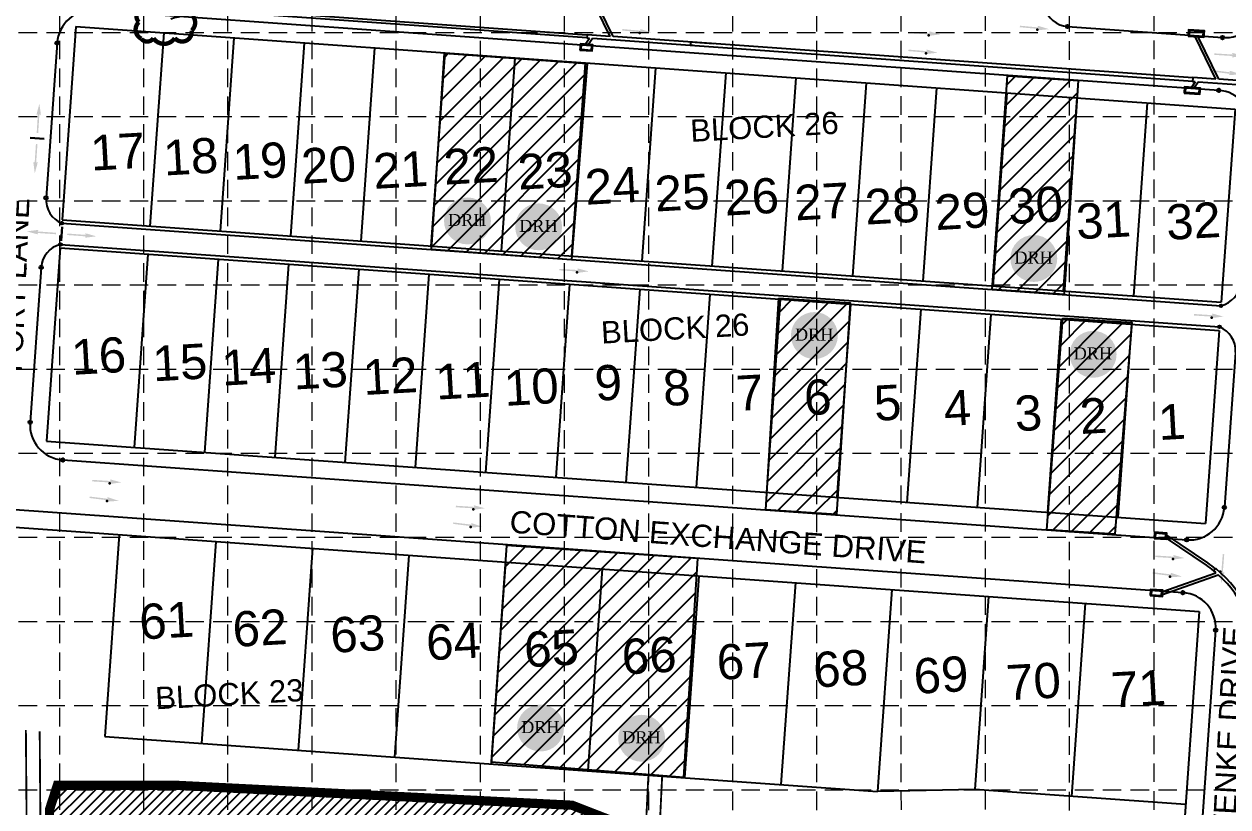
# Model space of a CAD drawing. Header units: feet. Extents: x 7707 to 9528, y 2602 to 5512.
# Drawn here: x 8553 to 9203, y 4048 to 4470 of the extents above; entities that cross this region are included whole.
import ezdxf
from ezdxf.enums import TextEntityAlignment as Align

# ---------------------------------------------------------------- set-up
doc = ezdxf.new("R2010")
doc.units = ezdxf.units.FT
doc.header["$LTSCALE"] = 0.4
doc.header["$MEASUREMENT"] = 0
doc.linetypes.add('HIDDEN', pattern=[0.375, 0.25, -0.125])
for name, color, linetype in [('1 LOT NUMBER', 7, 'Continuous'), ('BASE', 7, 'Continuous'), ('ECB', 84, 'Continuous'), ('grid', 254, 'HIDDEN'), ('LEGEND', 7, 'Continuous'), ('LOT NUM', 7, 'Continuous'), ('LOTLINE', 7, 'Continuous'), ('PAVING', 7, 'Continuous'), ('ROW', 7, 'Continuous'), ('SODDED LOT', 2, 'Continuous'), ('STORM', 7, 'Continuous'), ('STORM INLET', 7, 'Continuous')]:
    doc.layers.add(name, color=color, linetype=linetype)
doc.styles.add('DRHorton', font='dutcheb.ttf')
doc.styles.get("Standard").update_dxf_attribs({"font": 'ARIAL.TTF'})

# ---------------------------------------------------------------- blocks, each defined once
blk = doc.blocks.new('DRHorton')
h = blk.add_hatch(color=1)
h.paths.add_polyline_path([(78.7, 25.78, 1), (40.43, 25.78, 1)])
h.paths.add_polyline_path([(42.33, 17.91), (76.5, 17.91), (76.5, 34.87), (42.33, 34.87)], flags=24)
at = {"layer": 'BASE', "color": 176, "style": 'DRHorton'}
blk.add_text('DRH', height=9.814, dxfattribs=at).set_placement((59.39, 21.64), align=Align.CENTER)

msp = doc.modelspace()

# ---------------------------------------------------------------- hatches: boundary and pattern name
at = {"layer": 'ECB'}
h = msp.add_hatch(dxfattribs=at)
h.set_pattern_fill('ANSI31', color=5, scale=30, style=0)
h.paths.add_polyline_path([(8887.55, 4027.88), (8876.43, 4038.23), (8848.81, 4048.96), (8635.5, 4059.7), (8571.05, 4059.7), (8566.83, 4046.66), (8566.83, 4024.64), (8569.24, 4010.08), (8608.56, 4012.89), (8634.35, 4014.09), (8785.47, 4010.48), (8872.97, 4010.48), (8881.41, 4017.3)])
at = {"layer": 'PAVING', "linetype": 'Continuous', "lineweight": 30}
h = msp.add_hatch(color=256, dxfattribs=at)
edge = h.paths.add_edge_path()
edge.add_line((9099.96, 4469.23), (9100.43, 4468.61))
edge.add_line((9100.43, 4468.61), (9090.42, 4469.55))
edge.add_line((9090.42, 4469.55), (9090.34, 4468.74))
edge.add_line((9090.34, 4468.74), (9100.35, 4467.79))
edge.add_line((9100.35, 4467.79), (9099.8, 4467.37))
edge.add_line((9099.8, 4467.37), (9099.8, 4467.37))
edge.add_ellipse((9100.3, 4467.28), major_axis=(-0.53, 0.05), ratio=0.285714, start_angle=342.81733, end_angle=484.72693)
edge.add_line((9100.59, 4467.12), (9100.59, 4467.12))
edge.add_line((9100.59, 4467.12), (9106.11, 4467.69))
edge.add_line((9106.11, 4467.69), (9100.8, 4469.31))
edge.add_line((9100.8, 4469.31), (9100.8, 4469.31))
edge.add_ellipse((9100.48, 4469.22), major_axis=(-0.53, 0.05), ratio=0.285714, start_angle=234.16847, end_angle=374.49672)
edge.add_line((9099.96, 4469.23), (9099.96, 4469.23))
edge.add_line((9099.96, 4469.23), (9099.96, 4469.23))
h = msp.add_hatch(color=256, dxfattribs=at)
edge = h.paths.add_edge_path()
edge.add_line((8885.42, 4467.45), (8885.88, 4466.83))
edge.add_line((8885.88, 4466.83), (8875.87, 4467.75))
edge.add_line((8875.87, 4467.75), (8875.8, 4466.94))
edge.add_line((8875.8, 4466.94), (8885.81, 4466.02))
edge.add_line((8885.81, 4466.02), (8885.26, 4465.59))
edge.add_line((8885.26, 4465.59), (8885.26, 4465.59))
edge.add_ellipse((8885.76, 4465.5), major_axis=(-0.53, 0.049), ratio=0.285714, start_angle=342.81733, end_angle=484.72693)
edge.add_line((8886.05, 4465.35), (8886.05, 4465.35))
edge.add_line((8886.05, 4465.35), (8891.57, 4465.92))
edge.add_line((8891.57, 4465.92), (8886.25, 4467.54))
edge.add_line((8886.25, 4467.54), (8886.25, 4467.54))
edge.add_ellipse((8885.93, 4467.44), major_axis=(-0.53, 0.049), ratio=0.285714, start_angle=234.16847, end_angle=374.49672)
edge.add_line((8885.42, 4467.45), (8885.42, 4467.45))
edge.add_line((8885.42, 4467.45), (8885.42, 4467.45))
h = msp.add_hatch(color=256, dxfattribs=at)
edge = h.paths.add_edge_path()
edge.add_line((9041.33, 4466.23), (9041.82, 4465.62))
edge.add_line((9041.82, 4465.62), (9031.78, 4466.25))
edge.add_line((9031.78, 4466.25), (9031.73, 4465.44))
edge.add_line((9031.73, 4465.44), (9041.77, 4464.81))
edge.add_line((9041.77, 4464.81), (9041.23, 4464.37))
edge.add_line((9041.23, 4464.37), (9041.23, 4464.37))
edge.add_ellipse((9041.73, 4464.29), major_axis=(-0.531, 0.033), ratio=0.285714, start_angle=342.81733, end_angle=484.72693)
edge.add_line((9042.03, 4464.15), (9042.03, 4464.15))
edge.add_line((9042.03, 4464.15), (9047.53, 4464.88))
edge.add_line((9047.53, 4464.88), (9042.17, 4466.34))
edge.add_line((9042.17, 4466.34), (9042.17, 4466.34))
edge.add_ellipse((9041.85, 4466.24), major_axis=(-0.531, 0.033), ratio=0.285714, start_angle=234.16847, end_angle=374.49672)
edge.add_line((9041.33, 4466.23), (9041.33, 4466.23))
edge.add_line((9041.33, 4466.23), (9041.33, 4466.23))
h = msp.add_hatch(color=256, dxfattribs=at)
edge = h.paths.add_edge_path()
edge.add_line((9039.87, 4456.43), (9040.34, 4455.81))
edge.add_line((9040.34, 4455.81), (9030.32, 4456.66))
edge.add_line((9030.32, 4456.66), (9030.25, 4455.85))
edge.add_line((9030.25, 4455.85), (9040.27, 4455))
edge.add_line((9040.27, 4455), (9039.72, 4454.57))
edge.add_line((9039.72, 4454.57), (9039.72, 4454.57))
edge.add_ellipse((9040.22, 4454.48), major_axis=(-0.53, 0.045), ratio=0.285714, start_angle=342.81733, end_angle=484.72693)
edge.add_line((9040.51, 4454.33), (9040.51, 4454.33))
edge.add_line((9040.51, 4454.33), (9046.03, 4454.94))
edge.add_line((9046.03, 4454.94), (9040.7, 4456.52))
edge.add_line((9040.7, 4456.52), (9040.7, 4456.52))
edge.add_ellipse((9040.38, 4456.42), major_axis=(-0.53, 0.045), ratio=0.285714, start_angle=234.16847, end_angle=374.49672)
edge.add_line((9039.87, 4456.43), (9039.87, 4456.43))
edge.add_line((9039.87, 4456.43), (9039.87, 4456.43))
h = msp.add_hatch(color=256, dxfattribs=at)
edge = h.paths.add_edge_path()
edge.add_line((9204.82, 4454.6), (9205.3, 4453.99))
edge.add_line((9205.3, 4453.99), (9195.27, 4454.62))
edge.add_line((9195.27, 4454.62), (9195.22, 4453.81))
edge.add_line((9195.22, 4453.81), (9205.25, 4453.18))
edge.add_line((9205.25, 4453.18), (9204.71, 4452.74))
edge.add_line((9204.71, 4452.74), (9204.71, 4452.73))
edge.add_ellipse((9205.22, 4452.66), major_axis=(-0.531, 0.033), ratio=0.285714, start_angle=342.81733, end_angle=484.72693)
edge.add_line((9205.51, 4452.51), (9205.51, 4452.51))
edge.add_line((9205.51, 4452.51), (9211.01, 4453.25))
edge.add_line((9211.01, 4453.25), (9205.65, 4454.71))
edge.add_line((9205.65, 4454.71), (9205.65, 4454.71))
edge.add_ellipse((9205.33, 4454.61), major_axis=(-0.531, 0.033), ratio=0.285714, start_angle=234.16847, end_angle=374.49672)
edge.add_line((9204.82, 4454.6), (9204.82, 4454.6))
edge.add_line((9204.82, 4454.6), (9204.82, 4454.6))
h = msp.add_hatch(color=256, dxfattribs=at)
edge = h.paths.add_edge_path()
edge.add_line((9203.41, 4445.03), (9203.86, 4444.4))
edge.add_line((9203.86, 4444.4), (9193.88, 4445.63))
edge.add_line((9193.88, 4445.63), (9193.78, 4444.82))
edge.add_line((9193.78, 4444.82), (9203.76, 4443.58))
edge.add_line((9203.76, 4443.58), (9203.2, 4443.18))
edge.add_line((9203.2, 4443.18), (9203.19, 4443.17))
edge.add_ellipse((9203.69, 4443.07), major_axis=(-0.528, 0.065), ratio=0.285714, start_angle=342.81733, end_angle=484.72693)
edge.add_line((9203.98, 4442.91), (9203.98, 4442.91))
edge.add_line((9203.98, 4442.91), (9209.51, 4443.31))
edge.add_line((9209.51, 4443.31), (9204.25, 4445.09))
edge.add_line((9204.25, 4445.09), (9204.25, 4445.09))
edge.add_ellipse((9203.93, 4445.01), major_axis=(-0.528, 0.065), ratio=0.285714, start_angle=234.16847, end_angle=374.49672)
edge.add_line((9203.41, 4445.03), (9203.41, 4445.03))
edge.add_line((9203.41, 4445.03), (9203.41, 4445.03))
h = msp.add_hatch(color=256, dxfattribs=at)
edge = h.paths.add_edge_path()
edge.add_line((8560.04, 4421.31), (8560.54, 4421.79))
edge.add_line((8560.54, 4421.79), (8559.9, 4411.75))
edge.add_line((8559.9, 4411.75), (8560.71, 4411.7))
edge.add_line((8560.71, 4411.7), (8561.36, 4421.73))
edge.add_line((8561.36, 4421.73), (8561.9, 4421.17))
edge.add_line((8561.9, 4421.17), (8561.9, 4421.17))
edge.add_ellipse((8561.97, 4421.68), major_axis=(-0.034, -0.531), ratio=0.285714, start_angle=345.50328, end_angle=485.83153)
edge.add_line((8562.12, 4421.99), (8562.11, 4421.99))
edge.add_line((8562.11, 4421.99), (8561.35, 4427.49))
edge.add_line((8561.35, 4427.49), (8559.92, 4422.12))
edge.add_line((8559.92, 4422.12), (8559.92, 4422.13))
edge.add_ellipse((8560.03, 4421.81), major_axis=(-0.034, -0.531), ratio=0.285714, start_angle=235.27307, end_angle=377.18267)
edge.add_line((8560.04, 4421.3), (8560.04, 4421.31))
edge.add_line((8560.04, 4421.31), (8560.04, 4421.31))
edge.add_line((8560.04, 4421.31), (8560.04, 4421.31))
h = msp.add_hatch(color=256, dxfattribs=at)
edge = h.paths.add_edge_path()
edge.add_line((8558.38, 4396.2), (8558.82, 4395.65))
edge.add_line((8558.82, 4395.65), (8559.49, 4405.69))
edge.add_line((8559.49, 4405.69), (8560.31, 4405.63))
edge.add_line((8560.31, 4405.63), (8559.63, 4395.6))
edge.add_line((8559.63, 4395.6), (8560.24, 4396.08))
edge.add_line((8560.24, 4396.08), (8560.24, 4396.08))
edge.add_ellipse((8560.25, 4395.57), major_axis=(0.036, 0.531), ratio=0.285714, start_angle=-125.83153, end_angle=14.49672, ccw=False)
edge.add_line((8560.35, 4395.25), (8560.35, 4395.25))
edge.add_line((8560.35, 4395.25), (8558.86, 4389.89))
edge.add_line((8558.86, 4389.89), (8558.15, 4395.4))
edge.add_line((8558.15, 4395.4), (8558.15, 4395.4))
edge.add_ellipse((8558.3, 4395.69), major_axis=(0.036, 0.531), ratio=0.285714, start_angle=-17.18267, end_angle=124.72693, ccw=False)
edge.add_line((8558.38, 4396.2), (8558.38, 4396.2))
edge.add_line((8558.38, 4396.2), (8558.38, 4396.2))
edge.add_line((8558.38, 4396.2), (8558.38, 4396.2))
h = msp.add_hatch(color=256, dxfattribs=at)
edge = h.paths.add_edge_path()
edge.add_line((8560.71, 4357.22), (8560.23, 4357.73))
edge.add_line((8560.23, 4357.73), (8570.26, 4357.03))
edge.add_line((8570.26, 4357.03), (8570.32, 4357.85))
edge.add_line((8570.32, 4357.85), (8560.29, 4358.54))
edge.add_line((8560.29, 4358.54), (8560.85, 4359.08))
edge.add_line((8560.85, 4359.08), (8560.85, 4359.08))
edge.add_ellipse((8560.34, 4359.16), major_axis=(0.531, -0.037), ratio=0.285714, start_angle=345.50328, end_angle=485.83153)
edge.add_line((8560.03, 4359.3), (8560.03, 4359.3))
edge.add_line((8560.03, 4359.3), (8554.53, 4358.56))
edge.add_line((8554.53, 4358.56), (8559.89, 4357.1))
edge.add_line((8559.89, 4357.1), (8559.89, 4357.1))
edge.add_ellipse((8560.2, 4357.21), major_axis=(0.531, -0.037), ratio=0.285714, start_angle=235.27307, end_angle=377.18267)
edge.add_line((8560.71, 4357.22), (8560.71, 4357.22))
edge.add_line((8560.71, 4357.22), (8560.71, 4357.22))
edge.add_line((8560.71, 4357.22), (8560.71, 4357.22))
h = msp.add_hatch(color=256, dxfattribs=at)
edge = h.paths.add_edge_path()
edge.add_line((8585.81, 4355.44), (8586.35, 4355.88))
edge.add_line((8586.35, 4355.88), (8576.32, 4356.61))
edge.add_line((8576.32, 4356.61), (8576.38, 4357.42))
edge.add_line((8576.38, 4357.42), (8586.41, 4356.7))
edge.add_line((8586.41, 4356.7), (8585.93, 4357.31))
edge.add_line((8585.93, 4357.31), (8585.93, 4357.31))
edge.add_ellipse((8586.45, 4357.31), major_axis=(-0.531, 0.038), ratio=0.285714, start_angle=-125.83153, end_angle=14.49672, ccw=False)
edge.add_line((8586.77, 4357.41), (8586.77, 4357.41))
edge.add_line((8586.77, 4357.41), (8592.11, 4355.9))
edge.add_line((8592.11, 4355.9), (8586.6, 4355.22))
edge.add_line((8586.6, 4355.22), (8586.6, 4355.22))
edge.add_ellipse((8586.31, 4355.36), major_axis=(-0.531, 0.038), ratio=0.285714, start_angle=-17.18267, end_angle=124.72693, ccw=False)
edge.add_line((8585.81, 4355.45), (8585.81, 4355.44))
edge.add_line((8585.81, 4355.44), (8585.81, 4355.44))
edge.add_line((8585.81, 4355.44), (8585.81, 4355.44))
h = msp.add_hatch(color=256, dxfattribs=at)
edge = h.paths.add_edge_path()
edge.add_line((8851.54, 4338.34), (8852.02, 4337.73))
edge.add_line((8852.02, 4337.73), (8841.99, 4338.35))
edge.add_line((8841.99, 4338.35), (8841.94, 4337.54))
edge.add_line((8841.94, 4337.54), (8851.97, 4336.92))
edge.add_line((8851.97, 4336.92), (8851.43, 4336.47))
edge.add_line((8851.43, 4336.47), (8851.43, 4336.47))
edge.add_ellipse((8851.94, 4336.4), major_axis=(-0.531, 0.033), ratio=0.285714, start_angle=342.81733, end_angle=484.72693)
edge.add_line((8852.23, 4336.25), (8852.23, 4336.25))
edge.add_line((8852.23, 4336.25), (8857.73, 4336.99))
edge.add_line((8857.73, 4336.99), (8852.37, 4338.45))
edge.add_line((8852.37, 4338.45), (8852.37, 4338.45))
edge.add_ellipse((8852.05, 4338.34), major_axis=(-0.531, 0.033), ratio=0.285714, start_angle=234.16847, end_angle=374.49672)
edge.add_line((8851.54, 4338.34), (8851.54, 4338.34))
edge.add_line((8851.54, 4338.34), (8851.54, 4338.34))
h = msp.add_hatch(color=256, dxfattribs=at)
edge = h.paths.add_edge_path()
edge.add_line((9193.98, 4313.98), (9194.46, 4313.37))
edge.add_line((9194.46, 4313.37), (9184.43, 4313.99))
edge.add_line((9184.43, 4313.99), (9184.38, 4313.18))
edge.add_line((9184.38, 4313.18), (9194.41, 4312.55))
edge.add_line((9194.41, 4312.55), (9193.87, 4312.11))
edge.add_line((9193.87, 4312.11), (9193.87, 4312.11))
edge.add_ellipse((9194.38, 4312.03), major_axis=(-0.531, 0.033), ratio=0.285714, start_angle=342.81733, end_angle=484.72693)
edge.add_line((9194.67, 4311.89), (9194.67, 4311.89))
edge.add_line((9194.67, 4311.89), (9200.17, 4312.63))
edge.add_line((9200.17, 4312.63), (9194.81, 4314.09))
edge.add_line((9194.81, 4314.09), (9194.81, 4314.09))
edge.add_ellipse((9194.49, 4313.98), major_axis=(-0.531, 0.033), ratio=0.285714, start_angle=234.16847, end_angle=374.49672)
edge.add_line((9193.98, 4313.98), (9193.98, 4313.98))
edge.add_line((9193.98, 4313.98), (9193.98, 4313.98))
h = msp.add_hatch(color=256, dxfattribs=at)
edge = h.paths.add_edge_path()
edge.add_line((8599.41, 4224.49), (8599.89, 4223.88))
edge.add_line((8599.89, 4223.88), (8589.86, 4224.51))
edge.add_line((8589.86, 4224.51), (8589.81, 4223.7))
edge.add_line((8589.81, 4223.7), (8599.84, 4223.07))
edge.add_line((8599.84, 4223.07), (8599.31, 4222.63))
edge.add_line((8599.31, 4222.63), (8599.3, 4222.63))
edge.add_ellipse((8599.81, 4222.55), major_axis=(-0.531, 0.033), ratio=0.285714, start_angle=342.81733, end_angle=484.72693)
edge.add_line((8600.1, 4222.41), (8600.1, 4222.41))
edge.add_line((8600.1, 4222.41), (8605.61, 4223.14))
edge.add_line((8605.61, 4223.14), (8600.24, 4224.6))
edge.add_line((8600.24, 4224.6), (8600.25, 4224.6))
edge.add_ellipse((8599.93, 4224.5), major_axis=(-0.531, 0.033), ratio=0.285714, start_angle=234.16847, end_angle=374.49672)
edge.add_line((8599.41, 4224.49), (8599.41, 4224.49))
edge.add_line((8599.41, 4224.49), (8599.41, 4224.49))
h = msp.add_hatch(color=256, dxfattribs=at)
edge = h.paths.add_edge_path()
edge.add_line((8598.01, 4214.92), (8598.45, 4214.29))
edge.add_line((8598.45, 4214.29), (8588.47, 4215.52))
edge.add_line((8588.47, 4215.52), (8588.38, 4214.71))
edge.add_line((8588.38, 4214.71), (8598.35, 4213.48))
edge.add_line((8598.35, 4213.48), (8597.79, 4213.07))
edge.add_line((8597.79, 4213.07), (8597.79, 4213.07))
edge.add_ellipse((8598.29, 4212.96), major_axis=(-0.528, 0.065), ratio=0.285714, start_angle=342.81733, end_angle=484.72693)
edge.add_line((8598.57, 4212.8), (8598.57, 4212.8))
edge.add_line((8598.57, 4212.8), (8604.11, 4213.2))
edge.add_line((8604.11, 4213.2), (8598.84, 4214.98))
edge.add_line((8598.84, 4214.98), (8598.85, 4214.98))
edge.add_ellipse((8598.52, 4214.9), major_axis=(-0.528, 0.065), ratio=0.285714, start_angle=234.16847, end_angle=374.49672)
edge.add_line((8598.01, 4214.92), (8598.01, 4214.92))
edge.add_line((8598.01, 4214.92), (8598.01, 4214.92))
h = msp.add_hatch(color=256, dxfattribs=at)
edge = h.paths.add_edge_path()
edge.add_line((8795.63, 4210.53), (8796.12, 4209.92))
edge.add_line((8796.12, 4209.92), (8786.08, 4210.55))
edge.add_line((8786.08, 4210.55), (8786.03, 4209.74))
edge.add_line((8786.03, 4209.74), (8796.06, 4209.11))
edge.add_line((8796.06, 4209.11), (8795.53, 4208.67))
edge.add_line((8795.53, 4208.67), (8795.53, 4208.67))
edge.add_ellipse((8796.03, 4208.59), major_axis=(-0.531, 0.033), ratio=0.285714, start_angle=342.81733, end_angle=484.72693)
edge.add_line((8796.32, 4208.45), (8796.32, 4208.45))
edge.add_line((8796.32, 4208.45), (8801.83, 4209.18))
edge.add_line((8801.83, 4209.18), (8796.46, 4210.64))
edge.add_line((8796.46, 4210.64), (8796.47, 4210.64))
edge.add_ellipse((8796.15, 4210.54), major_axis=(-0.531, 0.033), ratio=0.285714, start_angle=234.16847, end_angle=374.49672)
edge.add_line((8795.63, 4210.53), (8795.63, 4210.53))
edge.add_line((8795.63, 4210.53), (8795.63, 4210.53))
h = msp.add_hatch(color=256, dxfattribs=at)
edge = h.paths.add_edge_path()
edge.add_line((8794.23, 4200.96), (8794.67, 4200.33))
edge.add_line((8794.67, 4200.33), (8784.69, 4201.56))
edge.add_line((8784.69, 4201.56), (8784.6, 4200.75))
edge.add_line((8784.6, 4200.75), (8794.57, 4199.52))
edge.add_line((8794.57, 4199.52), (8794.01, 4199.11))
edge.add_line((8794.01, 4199.11), (8794.01, 4199.11))
edge.add_ellipse((8794.51, 4199), major_axis=(-0.528, 0.065), ratio=0.285714, start_angle=342.81733, end_angle=484.72693)
edge.add_line((8794.79, 4198.84), (8794.79, 4198.84))
edge.add_line((8794.79, 4198.84), (8800.33, 4199.24))
edge.add_line((8800.33, 4199.24), (8795.06, 4201.02))
edge.add_line((8795.06, 4201.02), (8795.07, 4201.02))
edge.add_ellipse((8794.74, 4200.94), major_axis=(-0.528, 0.065), ratio=0.285714, start_angle=234.16847, end_angle=374.49672)
edge.add_line((8794.23, 4200.96), (8794.23, 4200.96))
edge.add_line((8794.23, 4200.96), (8794.23, 4200.96))
h = msp.add_hatch(color=256, dxfattribs=at)
edge = h.paths.add_edge_path()
edge.add_line((9173.07, 4183.68), (9173.56, 4183.07))
edge.add_line((9173.56, 4183.07), (9163.52, 4183.7))
edge.add_line((9163.52, 4183.7), (9163.48, 4182.88))
edge.add_line((9163.48, 4182.88), (9173.51, 4182.26))
edge.add_line((9173.51, 4182.26), (9172.97, 4181.81))
edge.add_line((9172.97, 4181.81), (9172.97, 4181.81))
edge.add_ellipse((9173.47, 4181.74), major_axis=(-0.531, 0.033), ratio=0.285714, start_angle=342.81733, end_angle=484.72693)
edge.add_line((9173.77, 4181.59), (9173.77, 4181.59))
edge.add_line((9173.77, 4181.59), (9179.27, 4182.33))
edge.add_line((9179.27, 4182.33), (9173.91, 4183.79))
edge.add_line((9173.91, 4183.79), (9173.91, 4183.79))
edge.add_ellipse((9173.59, 4183.69), major_axis=(-0.531, 0.033), ratio=0.285714, start_angle=234.16847, end_angle=374.49672)
edge.add_line((9173.07, 4183.68), (9173.07, 4183.68))
edge.add_line((9173.07, 4183.68), (9173.07, 4183.68))
h = msp.add_hatch(color=256, dxfattribs=at)
edge = h.paths.add_edge_path()
edge.add_line((9200.49, 4174.85), (9199.87, 4174.37))
edge.add_line((9199.87, 4174.37), (9200.67, 4184.4))
edge.add_line((9200.67, 4184.4), (9199.85, 4184.46))
edge.add_line((9199.85, 4184.46), (9199.06, 4174.44))
edge.add_line((9199.06, 4174.44), (9198.63, 4174.98))
edge.add_line((9198.63, 4174.98), (9198.62, 4174.98))
edge.add_ellipse((9198.54, 4174.48), major_axis=(0.042, 0.53), ratio=0.285714, start_angle=342.81733, end_angle=484.72693)
edge.add_line((9198.39, 4174.19), (9198.39, 4174.19))
edge.add_line((9198.39, 4174.19), (9199.04, 4168.68))
edge.add_line((9199.04, 4168.68), (9200.58, 4174.01))
edge.add_line((9200.58, 4174.01), (9200.58, 4174.01))
edge.add_ellipse((9200.49, 4174.33), major_axis=(0.042, 0.53), ratio=0.285714, start_angle=234.16847, end_angle=374.49672)
edge.add_line((9200.49, 4174.85), (9200.49, 4174.85))
edge.add_line((9200.49, 4174.85), (9200.49, 4174.85))
h = msp.add_hatch(color=256, dxfattribs=at)
edge = h.paths.add_edge_path()
edge.add_line((9171.67, 4174.11), (9172.12, 4173.47))
edge.add_line((9172.12, 4173.47), (9162.14, 4174.71))
edge.add_line((9162.14, 4174.71), (9162.04, 4173.9))
edge.add_line((9162.04, 4173.9), (9172.02, 4172.66))
edge.add_line((9172.02, 4172.66), (9171.45, 4172.25))
edge.add_line((9171.45, 4172.25), (9171.45, 4172.25))
edge.add_ellipse((9171.95, 4172.15), major_axis=(-0.528, 0.065), ratio=0.285714, start_angle=342.81733, end_angle=484.72693)
edge.add_line((9172.24, 4171.98), (9172.23, 4171.98))
edge.add_line((9172.23, 4171.98), (9177.77, 4172.39))
edge.add_line((9177.77, 4172.39), (9172.51, 4174.17))
edge.add_line((9172.51, 4174.17), (9172.51, 4174.17))
edge.add_ellipse((9172.19, 4174.08), major_axis=(-0.528, 0.065), ratio=0.285714, start_angle=234.16847, end_angle=374.49672)
edge.add_line((9171.67, 4174.11), (9171.67, 4174.11))
edge.add_line((9171.67, 4174.11), (9171.67, 4174.11))
at = {"layer": 'SODDED LOT'}
h = msp.add_hatch(dxfattribs=at)
h.set_pattern_fill('ANSI31', color=256, scale=60, style=0)
edge = h.paths.add_edge_path()
edge.add_line((8511.59, 3563.26), (8499.51, 3556.67))
edge.add_line((8499.51, 3556.67), (8500.06, 3482.04))
edge.add_arc((8452.01, 3481.69), 48.05, -77.10957, 0.42145, ccw=False)
edge.add_line((8462.73, 3434.85), (8543.98, 3437.04))
edge.add_line((8543.98, 3437.04), (8557.16, 3438.14))
edge.add_line((8557.16, 3438.14), (8553.86, 3544.05))
edge.add_line((8553.86, 3544.05), (8547.27, 3558.87))
edge.add_line((8547.27, 3558.87), (8536.84, 3563.81))
edge.add_line((8536.84, 3563.81), (8511.59, 3563.26))
h.paths.add_polyline_path([(8440.77, 3561.61), (8445.71, 3447.47), (8457.24, 3448.56), (8471.51, 3456.25), (8486.34, 3474.36), (8486.89, 3510.58), (8486.34, 3554.48), (8479.75, 3561.61), (8462.18, 3561.61)])
h.paths.add_polyline_path([(8365.56, 3558.87), (8369.95, 3445.27), (8407.28, 3448.56), (8403.44, 3558.32)])
h.paths.add_polyline_path([(8253.02, 3554.48), (8255.22, 3440.33), (8330.43, 3443.63), (8326.03, 3557.77)])
h.paths.add_polyline_path([(8137.19, 3551.18), (8212.4, 3553.93), (8214.04, 3439.24), (8141.58, 3437.04)])
h.paths.add_polyline_path([(7991.16, 3556.67), (7980.18, 3545.15), (7980.18, 3467.22), (7992.26, 3447.47), (8007.63, 3435.39), (8035.08, 3433.2), (8102.6, 3435.39), (8100.4, 3549.54), (8057.04, 3548.44), (8021.9, 3551.73)])
h.paths.add_polyline_path([(8117.09, 3695.27), (8076.6, 3693.6), (8040.54, 3695.27), (8002.82, 3700.26), (7966.77, 3711.9), (7935.71, 3722.44), (7906.31, 3736.85), (7894.1, 3734.63), (7872.47, 3686.4), (7859.71, 3642.59), (7855.83, 3620.41), (7857.5, 3611.54), (7864.71, 3604.33), (7881.35, 3599.34), (8032.22, 3581.6), (8063.84, 3579.94), (8119.31, 3581.05)])
h.paths.add_polyline_path([(8381.66, 3717.54), (8306.56, 3714.74), (8284.7, 3712.5), (8262.85, 3704.66), (8238.19, 3697.37), (8231.46, 3698.49), (8233.7, 3584.21), (8385.58, 3589.25)])
h.paths.add_polyline_path([(8457.88, 3706.9), (8497.11, 3708.02), (8499.35, 3592.05), (8461.24, 3591.49)])
edge = h.paths.add_edge_path()
edge.add_line((8822.81, 3572.72), (8675.01, 3568.19))
edge.add_line((8675.01, 3568.19), (8664.25, 3560.26))
edge.add_line((8664.25, 3560.26), (8666.52, 3490.07))
edge.add_arc((8704.24, 3491.29), 37.74, 181.84833, 288.71432)
edge.add_line((8716.35, 3455.54), (8824.5, 3459.51))
edge.add_line((8824.5, 3459.51), (8822.81, 3572.72))
h.paths.add_polyline_path([(8643.77, 3712.11), (8757.98, 3715.37), (8760.43, 3601.2), (8647.85, 3597.94)])
h.paths.add_polyline_path([(8911.36, 3721.08), (9023.13, 3721.9), (9030.47, 3610.99), (8913.81, 3605.28)])
h.paths.add_polyline_path([(9045.16, 3997.54), (9096.55, 4005.7), (9109.61, 3897.23), (9058.21, 3886.63)])
h.paths.add_polyline_path([(8295.91, 4788.16), (8286.08, 4739.04), (8183.18, 4747.71), (8181.45, 4785.85), (8182.6, 4797.41)])
h.paths.add_polyline_path([(8909.11, 4064.13), (8916.7, 4182.07), (8813.32, 4189.08), (8805.14, 4072.31)])
h.paths.add_polyline_path([(9113.56, 4311.82), (9150.81, 4309.33), (9141.71, 4195.14), (9104.87, 4197.63)])
h.paths.add_polyline_path([(8960.42, 4322.57), (8998.91, 4320.09), (8991.46, 4205.9), (8953.39, 4208.38)])
h.paths.add_polyline_path([(8779.95, 4454.8), (8856.88, 4449.17), (8848.43, 4343.2), (8772.91, 4348.83)])
h.paths.add_polyline_path([(9083.68, 4442.56), (9121.9, 4439.9), (9114.26, 4324.61), (9075.37, 4327.27)])
h.paths.add_polyline_path([(8960.02, 4655.59), (8846.29, 4664.29), (8837.86, 4560.36), (8952.61, 4551.33)])
h.paths.add_polyline_path([(9105.68, 4641.39), (8991.09, 4670.52), (8985.16, 4604.85), (9099.26, 4594.97), (9101.73, 4630.52)])
h.paths.add_polyline_path([(8767.15, 4885.33), (8781.98, 4913.5), (8800.52, 4929.07), (8818.32, 4957.24), (8906.58, 4904.6), (8885.07, 4872.72), (8868.02, 4837.88), (8856.89, 4805.26), (8750.09, 4844.55)])
h.paths.add_polyline_path([(8093.95, 4378.38), (8129.7, 4350.01), (8197.52, 4443.59), (8171.35, 4466.43)])
h.paths.add_polyline_path([(7911.82, 4363.19), (8000.02, 4434.8), (8034.36, 4395.45), (8071.65, 4360.24), (7994.4, 4270.58), (7947.34, 4315.85)])
h.paths.add_polyline_path([(8029, 4444.44), (8118.82, 4516.82), (8094.45, 4553.71), (8081.91, 4555.8), (7999.75, 4508.47), (7996.97, 4490.37)])
h.paths.add_polyline_path([(8300.44, 4842.92), (8186.6, 4850.53), (8182.79, 4798.3), (8296.98, 4791.03)])
h.paths.add_polyline_path([(8201.65, 5015.05), (8316.59, 4996.9), (8302.44, 4895.45), (8190.1, 4904.95)])
h.paths.add_polyline_path([(8154.45, 4824.02), (8038.86, 4829.3), (8039.13, 4768.47), (8151.95, 4772.91)])
h.paths.add_polyline_path([(8162.03, 4929.26), (8048.42, 4937.79), (8043.03, 4884.82), (8157.54, 4875.84)])
h.paths.add_polyline_path([(8196.8, 5133.79), (8086.06, 5164.33), (8073.34, 5109.3), (8184.71, 5083.22)])

# ---------------------------------------------------------------- linework, layer by layer
at = {"layer": 'BASE', "color": 170, "const_width": 2.36}
msp.add_lwpolyline([(8634.41, 4462.9, 0.520567), (8634.41, 4462.9, 0.765195), (8643.49, 4466.95, 0.417879), (8643.93, 4474.99, 0.6649), (8633.86, 4477.01, 0.744833), (8622.47, 4478.52, 0.975642), (8615, 4471.49, 0.520567), (8616.35, 4462.54, 0.520567), (8622.88, 4462.83, 0.540264), (8634.41, 4462.9)], format="xyb", close=True, dxfattribs=at)
at = {"layer": 'ECB', "color": 5, "const_width": 1}
for points in [[(8554.88, 3986.01), (8554.07, 4089.53)], [(8562.33, 3985.04), (8561.52, 4088.88)]]:
    msp.add_lwpolyline(points, dxfattribs=at)
at = {"layer": 'ECB', "color": 5, "const_width": 5}
msp.add_lwpolyline([(8887.55, 4027.88), (8876.43, 4038.23), (8848.81, 4048.96), (8635.5, 4059.7), (8571.05, 4059.7), (8566.83, 4046.66), (8566.83, 4024.64), (8569.24, 4010.08), (8608.56, 4012.89), (8634.35, 4014.09), (8785.47, 4010.48), (8872.97, 4010.48), (8881.41, 4017.3)], close=True, dxfattribs=at)
at = {"layer": 'ECB', "color": 150, "const_width": 1}
for points in [[(8886.43, 3992.54), (8889.92, 4064.58)], [(8893.88, 3992.43), (8897.37, 4064.47)]]:
    msp.add_lwpolyline(points, dxfattribs=at)
at = {"layer": 'grid', "color": 252, "linetype": 'HIDDEN', "lineweight": 0, "ltscale": 100}
for p, q in [((8572.32, 2831.43), (8572.32, 5464.7)), ((8617.72, 2831.43), (8617.72, 5464.7)), ((8663.12, 2831.42), (8663.12, 5464.7)), ((8708.52, 2831.41), (8708.52, 5464.7)), ((8753.92, 2831.4), (8753.92, 5464.7)), ((8799.32, 2831.4), (8799.32, 5464.7)), ((8844.71, 2831.39), (8844.71, 5464.7)), ((8890.11, 2831.38), (8890.11, 5464.7)), ((8935.51, 2831.38), (8935.51, 5464.7)), ((8980.91, 2831.37), (8980.91, 5464.7)), ((9026.53, 2831.47), (9026.31, 5464.7)), ((9071.88, 2831.69), (9071.71, 5464.7)), ((9117.24, 2831.15), (9117.11, 5464.7)), ((9163.06, 2831.57), (9162.71, 5465.72)), ((7755.13, 4465.92), (9480.3, 4465.92)), ((7755.13, 4420.52), (9480.3, 4420.52)), ((7755.13, 4375.12), (9480.3, 4375.12)), ((7755.13, 4329.72), (9480.3, 4329.72)), ((7755.13, 4284.32), (9480.3, 4284.32)), ((7755.13, 4238.92), (9480.3, 4238.92)), ((7755.13, 4193.53), (9480.3, 4193.53)), ((7755.13, 4148.13), (9480.3, 4148.13)), ((7755.13, 4102.73), (9480.3, 4102.73)), ((7755.13, 4057.33), (9480.3, 4057.33))]:
    msp.add_line(p, q, dxfattribs=at)
at = {"layer": 'LOTLINE'}
for p, q in [((8628.44, 4465.69), (8621.03, 4361.45)), ((8666.35, 4462.99), (8658.93, 4358.75)), ((8704.25, 4460.29), (8696.84, 4356.06)), ((8742.16, 4457.6), (8734.74, 4353.36)), ((8780.06, 4454.9), (8772.64, 4350.66)), ((8817.96, 4452.2), (8810.55, 4347.97)), ((8855.87, 4449.51), (8848.45, 4345.27)), ((8893.77, 4446.81), (8886.36, 4342.57)), ((8931.68, 4444.11), (8924.26, 4339.88)), ((8969.58, 4441.42), (8962.17, 4337.18)), ((9007.49, 4438.72), (9000.07, 4334.48)), ((9045.39, 4436.02), (9037.97, 4331.79)), ((9083.29, 4433.33), (9075.88, 4329.09)), ((9121.2, 4430.63), (9113.78, 4326.39)), ((9159.1, 4427.93), (9151.69, 4323.7)), ((8619.95, 4346.29), (8612.53, 4242.05)), ((8657.85, 4343.59), (8650.44, 4239.36)), ((8695.76, 4340.9), (8688.34, 4236.66)), ((8733.66, 4338.2), (8726.25, 4233.96)), ((8771.57, 4335.5), (8764.15, 4231.27)), ((8809.47, 4332.81), (8802.05, 4228.57)), ((8847.37, 4330.11), (8839.96, 4225.87)), ((8885.28, 4327.41), (8877.86, 4223.18)), ((8923.18, 4324.72), (8915.77, 4220.48)), ((8961.09, 4322.02), (8953.67, 4217.78)), ((8998.99, 4319.32), (8991.57, 4215.09)), ((9036.89, 4316.63), (9029.48, 4212.39)), ((9074.8, 4313.93), (9067.38, 4209.69)), ((9112.7, 4311.23), (9105.29, 4207)), ((9150.61, 4308.54), (9143.19, 4204.3)), ((8604.42, 4195.01), (8596.67, 4086.03)), ((8656.54, 4191.3), (8648.79, 4082.33)), ((8708.66, 4187.59), (8700.91, 4078.62)), ((8760.78, 4183.89), (8753.03, 4074.91)), ((8812.9, 4180.18), (8805.14, 4071.2)), ((8865.02, 4176.47), (8857.26, 4067.5)), ((8917.13, 4172.76), (8909.38, 4063.79)), ((8969.25, 4169.05), (8961.5, 4060.08)), ((9021.37, 4165.35), (9013.62, 4056.37)), ((9073.49, 4161.64), (9066.07, 4057.4)), ((9125.61, 4157.93), (9118.19, 4053.69)), ((8596.67, 4086.03), (9013.62, 4056.37)), ((9066.07, 4057.4), (9013.62, 4056.37)), ((9179.79, 4049.31), (9066.07, 4057.4))]:
    msp.add_line(p, q, dxfattribs=at)
at = {"layer": 'PAVING'}
for p, q in [((8591.21, 4477.86), (9197.68, 4434.71)), ((9116.11, 4469.09), (9199.7, 4463.14)), ((8570.91, 4460.26), (8564.97, 4376.66)), ((8573.51, 4362.93), (9198.93, 4318.43)), ((8572.7, 4351.55), (9198.12, 4307.06)), ((8562.3, 4339.17), (8556.35, 4255.57)), ((9206.67, 4293.32), (9200.72, 4209.73)), ((8573.95, 4235.27), (9180.42, 4192.13)), ((8408.35, 4218.48), (9178.4, 4163.7)), ((9196, 4143.4), (9179.75, 3914.92))]:
    msp.add_line(p, q, dxfattribs=at)
at = {"layer": 'PAVING', "linetype": 'Continuous', "lineweight": 30}
for p, q in [((8563.89, 4408.42), (8556.31, 4408.96)), ((8573.61, 4361.01), (8573.03, 4353.44))]:
    msp.add_line(p, q, dxfattribs=at)
at = {"layer": 'PAVING'}
for centre, radius in [((9116.11, 4469.09), 0.95), ((9199.7, 4463.14), 0.95), ((8570.91, 4460.26), 0.95), ((9197.68, 4434.71), 0.95), ((8564.97, 4376.66), 0.95), ((8573.51, 4362.93), 0.713), ((8572.7, 4351.55), 0.713), ((8562.3, 4339.17), 0.95), ((9198.93, 4318.43), 0.713), ((9198.12, 4307.06), 0.713), ((8556.35, 4255.57), 0.95), ((8573.95, 4235.27), 0.95), ((9200.72, 4209.73), 0.95), ((9180.42, 4192.13), 0.95), ((9178.4, 4163.7), 0.95), ((9196, 4143.4), 0.95)]:
    msp.add_circle(centre, radius, dxfattribs=at)
for centre, radius, start, end in [((8589.86, 4458.91), 19, 85.93064, 175.93064), ((9117.09, 4482.83), 13.78, 194.01065, 265.93064), ((9201.05, 4482.09), 19, 265.93064, 355.93064), ((9196.33, 4415.76), 19, 355.93064, 85.93064), ((8578.71, 4375.68), 13.78, 175.93064, 247.85063), ((8576.04, 4338.19), 13.78, 104.01065, 175.93064), ((9195.6, 4331.8), 13.78, 284.01065, 355.93064), ((9192.93, 4294.3), 13.78, 355.93064, 67.85063), ((8575.3, 4254.22), 19, 175.93064, 265.93064), ((9181.77, 4211.08), 19, 265.93064, 355.93064), ((9177.05, 4144.75), 19, 355.93064, 85.93064)]:
    msp.add_arc(centre, radius, start, end, dxfattribs=at)
at = {"layer": 'PAVING', "linetype": 'Continuous', "lineweight": 30}
for p in [(8885.26, 4465.59), (9041.23, 4464.37), (9099.8, 4467.37), (9039.72, 4454.57), (8553.95, 4338.53), (8851.43, 4336.47), (9193.87, 4312.11), (8599.31, 4222.63), (8597.79, 4213.07), (8795.53, 4208.67), (8794.01, 4199.11), (9172.97, 4181.81), (9171.45, 4172.25), (9198.63, 4174.98)]:
    msp.add_point(p, dxfattribs=at)
at = {"layer": 'ROW'}
for p, q in [((8581.06, 4469.06), (8573.65, 4364.82)), ((8581.06, 4469.06), (9206.48, 4424.56)), ((9206.48, 4424.56), (9199.07, 4320.33)), ((8573.65, 4364.82), (9199.07, 4320.33)), ((8572.57, 4349.66), (8565.15, 4245.42)), ((8572.57, 4349.66), (9197.99, 4305.17)), ((9197.99, 4305.17), (9190.57, 4200.93)), ((8565.15, 4245.42), (9190.57, 4200.93)), ((8407.68, 4209.01), (9187.2, 4153.55)), ((9187.2, 4153.55), (9169.62, 3906.47))]:
    msp.add_line(p, q, dxfattribs=at)
at = {"layer": 'SODDED LOT'}
for points in [[(8779.95, 4454.8), (8856.88, 4449.17), (8848.43, 4343.2), (8772.91, 4348.83)], [(9083.68, 4442.56), (9121.9, 4439.9), (9114.26, 4324.61), (9075.37, 4327.27)], [(8960.42, 4322.57), (8998.91, 4320.09), (8991.46, 4205.9), (8953.39, 4208.38)], [(9113.56, 4311.82), (9150.81, 4309.33), (9141.71, 4195.14), (9104.87, 4197.63)], [(8909.11, 4064.13), (8916.7, 4182.07), (8813.32, 4189.08), (8805.14, 4072.31)]]:
    msp.add_lwpolyline(points, close=True, dxfattribs=at)
at = {"layer": 'STORM', "color": 5}
for p, q in [((8869.26, 4463.79), (8857.98, 4486.98)), ((8870.9, 4463.68), (8859.63, 4486.86)), ((8858.18, 4462.68), (8856.03, 4459.5)), ((8856.84, 4464.68), (8856.7, 4462.78)), ((8858.18, 4462.68), (8856.7, 4462.78)), ((8869.26, 4463.79), (8856.84, 4464.68)), ((8859.82, 4462.56), (8857.67, 4459.38)), ((9183.63, 4439.52), (8859.82, 4462.56)), ((9183.76, 4441.42), (8870.9, 4463.68)), ((9196.06, 4440.78), (9184.91, 4463.72)), ((9197.7, 4440.66), (9186.55, 4463.6)), ((8912.74, 4460.58), (8912.62, 4458.92)), ((8914.17, 4458.81), (8912.62, 4458.92)), ((8925.22, 4459.69), (8912.74, 4460.58)), ((9184.95, 4439.19), (9182.95, 4436.24)), ((9183.78, 4441.65), (9183.61, 4439.29)), ((9184.95, 4439.19), (9183.61, 4439.29)), ((9196.06, 4440.78), (9183.78, 4441.65)), ((9186.59, 4439.07), (9184.59, 4436.12)), ((9273.74, 4432.87), (9186.59, 4439.07)), ((9273.91, 4435.24), (9197.7, 4440.66)), ((9196.05, 4176.66), (9194.95, 4175.41)), ((9167.38, 4162.72), (9197.4, 4173.34)), ((9167.49, 4164.27), (9196.16, 4174.41))]:
    msp.add_line(p, q, dxfattribs=at)
at = {"layer": 'STORM', "color": 5, "flags": 128}
for points in [[(8856.72, 4463.02), (8665.15, 4476.65), (8665.15, 4476.65), (8665.15, 4476.65), (8665.15, 4476.65, 0.088248), (8632.31, 4473.16)], [(8856.82, 4464.44), (8665.25, 4478.07), (8665.25, 4478.07), (8665.25, 4478.07), (8665.25, 4478.07, 0.053828), (8644.71, 4477.3)], [(9195.03, 4175.5, 0.020542), (9191, 4178.48), (9191, 4178.48), (9169.53, 4192.99)], [(9195.97, 4176.57, 0.020809), (9191.79, 4179.66), (9191.79, 4179.66), (9169.65, 4194.63)]]:
    msp.add_lwpolyline(points, format="xyb", dxfattribs=at)
at = {"layer": 'STORM', "color": 5}
for radius, start, end in [(62.58, 357.93639, 51.15964), (60.92, 49.75778, 51.23089), (60.92, 357.93639, 48.21783)]:
    msp.add_arc((9156.81, 4127.91), radius, start, end, dxfattribs=at)
at = {"layer": 'STORM INLET', "color": 5, "flags": 128}
for points in [[(9181.19, 4463.98), (9189.72, 4463.38), (9189.96, 4466.69), (9181.43, 4467.3)], [(9181.7, 4464.42), (9189.28, 4463.88), (9189.45, 4466.25), (9181.87, 4466.79)], [(8853.02, 4456.38), (8859.66, 4455.9), (8859.89, 4459.22), (8853.26, 4459.69)], [(8853.53, 4456.82), (8859.22, 4456.41), (8859.39, 4458.78), (8853.7, 4459.19)], [(9179, 4433.19), (9187.53, 4432.58), (9187.76, 4435.9), (9179.24, 4436.5)], [(9179.51, 4433.63), (9187.09, 4433.09), (9187.26, 4435.46), (9179.68, 4435.99)], [(9162.86, 4192.9), (9169.49, 4192.43), (9169.73, 4195.74), (9163.09, 4196.22)], [(9163.36, 4193.34), (9169.05, 4192.94), (9169.22, 4195.3), (9163.53, 4195.71)], [(9160.67, 4162.1), (9167.3, 4161.63), (9167.54, 4164.95), (9160.9, 4165.42)], [(9161.17, 4162.54), (9166.86, 4162.14), (9167.03, 4164.51), (9161.34, 4164.91)]]:
    msp.add_lwpolyline(points, close=True, dxfattribs=at)

# ---------------------------------------------------------------- block references
at = {"layer": 'LEGEND', "xscale": 0.6614999999960673, "yscale": 0.6614999999962947, "zscale": 0.6614999999961506}
for p in [(8752.93, 4347.16), (8791.33, 4343.97), (9058.5, 4326.91), (8940.11, 4285.33), (9090.5, 4275.2), (8792.36, 4073.58), (8846.9, 4068.05)]:
    msp.add_blockref('DRHorton', p, dxfattribs=at)

# ---------------------------------------------------------------- texts
at = {"layer": '1 LOT NUMBER'}
for s, p in [('17', (8588.85, 4400.81)), ('18', (8628.24, 4398.18)), ('19', (8665.7, 4395.77)), ('20', (8702.65, 4393.71)), ('22', (8779.49, 4393.23)), ('21', (8741.45, 4390.98)), ('23', (8819.45, 4390.55)), ('24', (8855.71, 4382.4)), ('25', (8893.38, 4378.75)), ('26', (8930.86, 4376.53)), ('27', (8968.84, 4373.93)), ('28', (9006.73, 4371.69)), ('29', (9044.52, 4368.74)), ('30', (9084.11, 4371.95)), ('31', (9120.7, 4363.78)), ('32', (9169.27, 4363.42)), ('16', (8578.59, 4290.63)), ('15', (8622.38, 4287.12)), ('14', (8659.57, 4284.81)), ('13', (8698.21, 4282.72)), ('12', (8735.92, 4279.75)), ('11', (8775.1, 4277.27)), ('10', (8812.04, 4273.88)), ('9', (8860.97, 4276.6)), ('8', (8897.8, 4273.79)), ('7', (8937.26, 4271.14)), ('6', (8973.95, 4268.77)), ('5', (9011.64, 4265.78)), ('4', (9049.27, 4262.97)), ('3', (9087.59, 4260.19)), ('2', (9122.69, 4258.7)), ('1', (9164.99, 4255.44)), ('61', (8615.23, 4147.84)), ('62', (8665.58, 4143.82)), ('63', (8718.33, 4140.63)), ('64', (8770, 4136.56)), ('65', (8822.89, 4132.83)), ('66', (8875.57, 4128.97)), ('67', (8926.82, 4125.99)), ('68', (8978.9, 4121.92)), ('69', (9033.07, 4118.49)), ('70', (9082.98, 4115.01)), ('71', (9139.6, 4111.08))]:
    msp.add_text(s, height=19, rotation=3.22001, dxfattribs=at).set_placement(p, align=Align.MIDDLE_LEFT)
at = {"layer": 'LOT NUM', "color": 7}
for s, rotation, p in [('BLOCK 26', 3.22001, (8912.54, 4412.81)), ('FORT LANE', 87.46582, (8545.9, 4282.61)), ('BLOCK 26', 3.22001, (8864.39, 4303.97)), ('COTTON EXCHANGE DRIVE', 355.74974, (8815.2, 4202.06)), ('WENKE DRIVE', 86.98925, (9200.07, 4028.24)), ('BLOCK 23', 3.22001, (8623.87, 4106.69))]:
    msp.add_text(s, height=12, rotation=rotation, dxfattribs=at).set_placement(p, align=Align.MIDDLE_LEFT)

doc.saveas('drawing.dxf')
